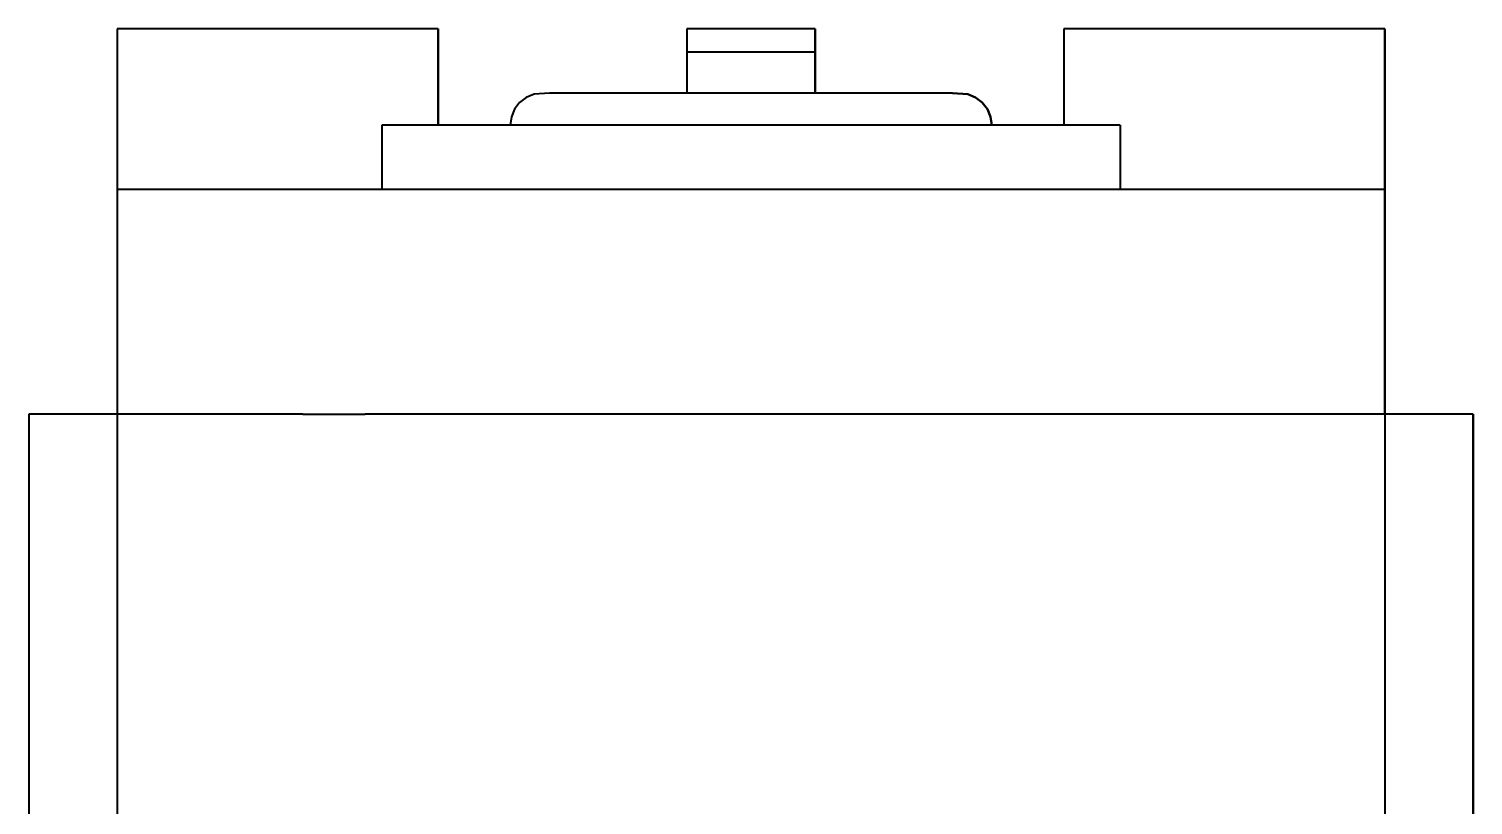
# Model space of a CAD drawing. Extents: x 193 to 1101, y 70 to 664.
# Drawn here: x 513.79 to 531.79, y 377.08 to 386.75 of the extents above; entities that cross this region are included whole.
import ezdxf

# ---------------------------------------------------------------- set-up
doc = ezdxf.new("R2010")
doc.units = 0
doc.header["$MEASUREMENT"] = 0
doc.layers.add('Основная', color=7, linetype='CONTINUOUS', lineweight=40)

msp = doc.modelspace()

# ---------------------------------------------------------------- linework, layer by layer
at = {"layer": 'Основная'}
for p, q in [((518.892, 386.752), (514.892, 386.752)), ((514.892, 386.752), (514.892, 384.752)), ((518.892, 386.752), (514.892, 386.752)), ((514.892, 386.752), (514.892, 384.752)), ((518.892, 386.752), (514.892, 386.752)), ((514.892, 386.752), (514.892, 384.752)), ((518.892, 386.752), (514.892, 386.752)), ((514.892, 386.752), (514.892, 384.752)), ((518.892, 385.552), (518.892, 386.752)), ((518.892, 386.752), (518.892, 385.552)), ((518.892, 385.552), (518.892, 386.752)), ((518.892, 386.752), (518.892, 385.552)), ((523.592, 386.752), (521.992, 386.752)), ((521.992, 386.752), (521.992, 386.464)), ((521.992, 386.752), (521.992, 386.732)), ((523.592, 386.752), (521.992, 386.752)), ((523.592, 386.752), (521.992, 386.752)), ((521.992, 386.752), (521.992, 386.464)), ((521.992, 386.752), (521.992, 386.732)), ((523.592, 386.752), (521.992, 386.752)), ((521.992, 386.732), (521.992, 386.674)), ((521.992, 386.732), (521.992, 386.674)), ((521.992, 386.674), (521.992, 386.584)), ((521.992, 386.674), (521.992, 386.584)), ((523.592, 386.464), (523.592, 386.752)), ((523.592, 386.752), (523.592, 386.732)), ((523.592, 386.464), (523.592, 386.752)), ((523.592, 386.752), (523.592, 386.732)), ((523.592, 386.732), (523.592, 386.674)), ((523.592, 386.732), (523.592, 386.674)), ((523.592, 386.674), (523.592, 386.584)), ((523.592, 386.674), (523.592, 386.584)), ((530.692, 386.752), (526.692, 386.752)), ((526.692, 386.752), (526.692, 385.552)), ((530.692, 386.752), (526.692, 386.752)), ((526.692, 386.752), (526.692, 385.552)), ((530.692, 386.752), (526.692, 386.752)), ((526.692, 386.752), (526.692, 385.552)), ((530.692, 386.752), (526.692, 386.752)), ((526.692, 386.752), (526.692, 385.552)), ((530.692, 384.752), (530.692, 386.752)), ((530.692, 386.752), (530.692, 384.752)), ((530.692, 384.752), (530.692, 386.752)), ((530.692, 386.752), (530.692, 384.752)), ((521.992, 386.584), (521.992, 386.464)), ((521.992, 386.584), (521.992, 386.464)), ((521.992, 386.464), (521.992, 385.952)), ((521.992, 386.464), (521.992, 385.952)), ((523.592, 386.464), (521.992, 386.464)), ((521.992, 386.464), (521.992, 385.952)), ((521.992, 386.464), (521.992, 385.952)), ((523.592, 386.464), (521.992, 386.464)), ((523.592, 386.584), (523.592, 386.464)), ((523.592, 386.584), (523.592, 386.464)), ((523.592, 385.952), (523.592, 386.464)), ((523.592, 386.464), (523.592, 385.952)), ((523.592, 385.952), (523.592, 386.464)), ((523.592, 386.464), (523.592, 385.952)), ((520.088, 385.938), (519.992, 385.898)), ((520.088, 385.938), (519.992, 385.898)), ((520.088, 385.938), (519.992, 385.898)), ((520.088, 385.938), (519.992, 385.898)), ((520.28, 385.952), (520.088, 385.938)), ((520.28, 385.952), (520.088, 385.938)), ((520.28, 385.952), (520.088, 385.938)), ((520.28, 385.952), (520.088, 385.938)), ((521.992, 385.952), (520.28, 385.952)), ((520.54, 385.952), (520.28, 385.952)), ((521.992, 385.952), (520.28, 385.952)), ((520.54, 385.952), (520.28, 385.952)), ((520.954, 385.952), (520.54, 385.952)), ((520.954, 385.952), (520.54, 385.952)), ((521.492, 385.952), (520.954, 385.952)), ((521.492, 385.952), (520.954, 385.952)), ((522.118, 385.952), (521.492, 385.952)), ((522.118, 385.952), (521.492, 385.952)), ((522.792, 385.952), (522.118, 385.952)), ((522.792, 385.952), (522.118, 385.952)), ((523.464, 385.952), (522.792, 385.952)), ((523.464, 385.952), (522.792, 385.952)), ((524.092, 385.952), (523.464, 385.952)), ((524.092, 385.952), (523.464, 385.952)), ((525.304, 385.952), (523.592, 385.952)), ((525.304, 385.952), (523.592, 385.952)), ((524.63, 385.952), (524.092, 385.952)), ((524.63, 385.952), (524.092, 385.952)), ((525.044, 385.952), (524.63, 385.952)), ((525.044, 385.952), (524.63, 385.952)), ((525.304, 385.952), (525.044, 385.952)), ((525.304, 385.952), (525.044, 385.952)), ((525.496, 385.938), (525.304, 385.952)), ((525.304, 385.952), (525.496, 385.938)), ((525.496, 385.938), (525.304, 385.952)), ((525.304, 385.952), (525.496, 385.938)), ((525.592, 385.898), (525.496, 385.938)), ((525.496, 385.938), (525.592, 385.898)), ((525.592, 385.898), (525.496, 385.938)), ((525.496, 385.938), (525.592, 385.898)), ((519.846, 385.752), (519.806, 385.656)), ((519.846, 385.752), (519.806, 385.656)), ((519.846, 385.752), (519.806, 385.656)), ((519.846, 385.752), (519.806, 385.656)), ((519.908, 385.834), (519.846, 385.752)), ((519.908, 385.834), (519.846, 385.752)), ((519.908, 385.834), (519.846, 385.752)), ((519.908, 385.834), (519.846, 385.752)), ((519.992, 385.898), (519.908, 385.834)), ((519.992, 385.898), (519.908, 385.834)), ((519.992, 385.898), (519.908, 385.834)), ((519.992, 385.898), (519.908, 385.834)), ((525.674, 385.834), (525.592, 385.898)), ((525.592, 385.898), (525.674, 385.834)), ((525.674, 385.834), (525.592, 385.898)), ((525.592, 385.898), (525.674, 385.834)), ((525.738, 385.752), (525.674, 385.834)), ((525.674, 385.834), (525.738, 385.752)), ((525.738, 385.752), (525.674, 385.834)), ((525.674, 385.834), (525.738, 385.752)), ((525.778, 385.656), (525.738, 385.752)), ((525.738, 385.752), (525.778, 385.656)), ((525.778, 385.656), (525.738, 385.752)), ((525.738, 385.752), (525.778, 385.656)), ((519.806, 385.656), (519.792, 385.552)), ((519.806, 385.656), (519.792, 385.552)), ((519.806, 385.656), (519.792, 385.552)), ((519.806, 385.656), (519.792, 385.552)), ((525.792, 385.552), (525.778, 385.656)), ((525.778, 385.656), (525.792, 385.552)), ((525.792, 385.552), (525.778, 385.656)), ((525.778, 385.656), (525.792, 385.552)), ((518.192, 385.552), (518.192, 384.752)), ((518.348, 385.552), (518.192, 385.552)), ((518.192, 385.552), (518.192, 384.752)), ((518.348, 385.552), (518.192, 385.552)), ((518.808, 385.552), (518.348, 385.552)), ((518.808, 385.552), (518.348, 385.552)), ((519.54, 385.552), (518.808, 385.552)), ((519.54, 385.552), (518.808, 385.552)), ((519.792, 385.552), (518.892, 385.552)), ((519.792, 385.552), (518.892, 385.552)), ((520.492, 385.552), (519.54, 385.552)), ((520.492, 385.552), (519.54, 385.552)), ((521.602, 385.552), (520.492, 385.552)), ((521.602, 385.552), (520.492, 385.552)), ((522.792, 385.552), (521.602, 385.552)), ((522.792, 385.552), (521.602, 385.552)), ((523.982, 385.552), (522.792, 385.552)), ((523.982, 385.552), (522.792, 385.552)), ((525.092, 385.552), (523.982, 385.552)), ((525.092, 385.552), (523.982, 385.552)), ((526.044, 385.552), (525.092, 385.552)), ((526.044, 385.552), (525.092, 385.552)), ((526.692, 385.552), (525.792, 385.552)), ((526.692, 385.552), (525.792, 385.552)), ((526.776, 385.552), (526.044, 385.552)), ((526.776, 385.552), (526.044, 385.552)), ((527.236, 385.552), (526.776, 385.552)), ((527.236, 385.552), (526.776, 385.552)), ((527.392, 385.552), (527.236, 385.552)), ((527.392, 385.552), (527.236, 385.552)), ((527.392, 385.552), (527.392, 384.752)), ((527.392, 385.552), (527.392, 384.752)), ((514.892, 384.752), (514.892, 381.952)), ((514.892, 384.752), (514.892, 381.952)), ((514.96, 384.752), (514.892, 384.752)), ((514.892, 384.752), (514.892, 381.952)), ((514.892, 384.752), (514.892, 381.952)), ((514.96, 384.752), (514.892, 384.752)), ((515.16, 384.752), (514.96, 384.752)), ((518.808, 384.752), (514.96, 384.752)), ((515.16, 384.752), (514.96, 384.752)), ((518.808, 384.752), (514.96, 384.752)), ((515.494, 384.752), (515.16, 384.752)), ((515.494, 384.752), (515.16, 384.752)), ((515.95, 384.752), (515.494, 384.752)), ((515.95, 384.752), (515.494, 384.752)), ((516.524, 384.752), (515.95, 384.752)), ((516.524, 384.752), (515.95, 384.752)), ((517.206, 384.752), (516.524, 384.752)), ((517.206, 384.752), (516.524, 384.752)), ((517.982, 384.752), (517.206, 384.752)), ((517.982, 384.752), (517.206, 384.752)), ((518.842, 384.752), (517.982, 384.752)), ((518.842, 384.752), (517.982, 384.752)), ((519.768, 384.752), (518.842, 384.752)), ((519.768, 384.752), (518.842, 384.752)), ((520.748, 384.752), (519.768, 384.752)), ((520.748, 384.752), (519.768, 384.752)), ((521.76, 384.752), (520.748, 384.752)), ((521.76, 384.752), (520.748, 384.752)), ((522.792, 384.752), (521.76, 384.752)), ((522.792, 384.752), (521.76, 384.752)), ((523.822, 384.752), (522.792, 384.752)), ((523.822, 384.752), (522.792, 384.752)), ((524.836, 384.752), (523.822, 384.752)), ((524.836, 384.752), (523.822, 384.752)), ((525.816, 384.752), (524.836, 384.752)), ((525.816, 384.752), (524.836, 384.752)), ((526.742, 384.752), (525.816, 384.752)), ((526.742, 384.752), (525.816, 384.752)), ((527.602, 384.752), (526.742, 384.752)), ((527.602, 384.752), (526.742, 384.752)), ((530.624, 384.752), (526.776, 384.752)), ((530.624, 384.752), (526.776, 384.752)), ((528.378, 384.752), (527.602, 384.752)), ((528.378, 384.752), (527.602, 384.752)), ((529.06, 384.752), (528.378, 384.752)), ((529.06, 384.752), (528.378, 384.752)), ((529.634, 384.752), (529.06, 384.752)), ((529.634, 384.752), (529.06, 384.752)), ((530.09, 384.752), (529.634, 384.752)), ((530.09, 384.752), (529.634, 384.752)), ((530.422, 384.752), (530.09, 384.752)), ((530.422, 384.752), (530.09, 384.752)), ((530.624, 384.752), (530.422, 384.752)), ((530.624, 384.752), (530.422, 384.752)), ((530.692, 384.752), (530.624, 384.752)), ((530.692, 384.752), (530.624, 384.752)), ((530.692, 381.952), (530.692, 384.752)), ((530.692, 384.752), (530.692, 381.952)), ((530.692, 381.952), (530.692, 384.752)), ((530.692, 384.752), (530.692, 381.952)), ((514.892, 381.952), (513.792, 381.952)), ((513.792, 381.952), (513.792, 364.752)), ((513.792, 381.952), (513.792, 364.752)), ((514.892, 381.952), (513.792, 381.952)), ((514.892, 381.952), (513.792, 381.952)), ((513.792, 381.952), (513.792, 364.752)), ((513.792, 381.952), (513.792, 364.752)), ((514.892, 381.952), (513.792, 381.952)), ((514.892, 381.952), (514.892, 364.752)), ((514.96, 381.952), (514.892, 381.952)), ((514.892, 381.952), (514.892, 364.752)), ((514.96, 381.952), (514.892, 381.952)), ((515.16, 381.952), (514.96, 381.952)), ((515.16, 381.952), (514.96, 381.952)), ((515.494, 381.952), (515.16, 381.952)), ((515.494, 381.952), (515.16, 381.952)), ((515.95, 381.952), (515.494, 381.952)), ((515.95, 381.952), (515.494, 381.952)), ((516.524, 381.952), (515.95, 381.952)), ((516.524, 381.952), (515.95, 381.952)), ((517.206, 381.952), (516.524, 381.952)), ((517.206, 381.952), (516.524, 381.952)), ((517.206, 381.952), (517.982, 381.952)), ((517.206, 381.952), (517.982, 381.952)), ((518.842, 381.952), (517.982, 381.952)), ((518.842, 381.952), (517.982, 381.952)), ((519.768, 381.952), (518.842, 381.952)), ((519.768, 381.952), (518.842, 381.952)), ((520.748, 381.952), (519.768, 381.952)), ((520.748, 381.952), (519.768, 381.952)), ((521.76, 381.952), (520.748, 381.952)), ((521.76, 381.952), (520.748, 381.952)), ((522.792, 381.952), (521.76, 381.952)), ((522.792, 381.952), (521.76, 381.952)), ((523.822, 381.952), (522.792, 381.952)), ((523.822, 381.952), (522.792, 381.952)), ((524.836, 381.952), (523.822, 381.952)), ((524.836, 381.952), (523.822, 381.952)), ((525.816, 381.952), (524.836, 381.952)), ((525.816, 381.952), (524.836, 381.952)), ((526.742, 381.952), (525.816, 381.952)), ((526.742, 381.952), (525.816, 381.952)), ((527.602, 381.952), (526.742, 381.952)), ((527.602, 381.952), (526.742, 381.952)), ((528.378, 381.952), (527.602, 381.952)), ((528.378, 381.952), (527.602, 381.952)), ((529.06, 381.952), (528.378, 381.952)), ((529.06, 381.952), (528.378, 381.952)), ((529.634, 381.952), (529.06, 381.952)), ((529.634, 381.952), (529.06, 381.952)), ((530.09, 381.952), (529.634, 381.952)), ((530.09, 381.952), (529.634, 381.952)), ((530.422, 381.952), (530.09, 381.952)), ((530.422, 381.952), (530.09, 381.952)), ((530.624, 381.952), (530.422, 381.952)), ((530.624, 381.952), (530.422, 381.952)), ((530.692, 381.952), (530.624, 381.952)), ((530.692, 381.952), (530.624, 381.952)), ((531.792, 381.952), (530.692, 381.952)), ((530.692, 381.952), (530.692, 364.752)), ((531.792, 381.952), (530.692, 381.952)), ((531.792, 381.952), (530.692, 381.952)), ((530.692, 381.952), (530.692, 364.752)), ((531.792, 381.952), (530.692, 381.952)), ((531.792, 364.752), (531.792, 381.952)), ((531.792, 381.952), (531.792, 364.752)), ((531.792, 364.752), (531.792, 381.952)), ((531.792, 381.952), (531.792, 364.752))]:
    msp.add_line(p, q, dxfattribs=at)

doc.saveas('drawing.dxf')
